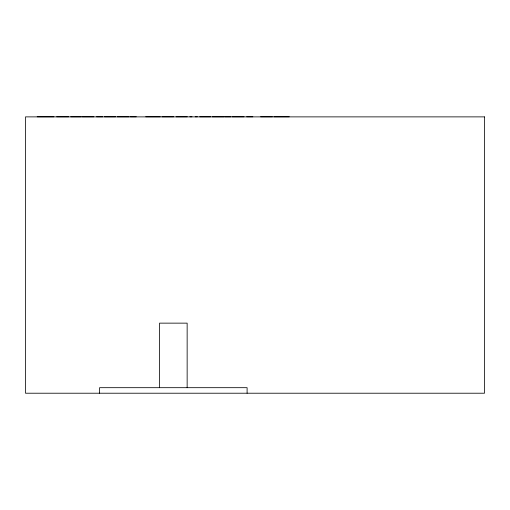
<?xml version="1.0" encoding="UTF-8"?>
<svg xmlns="http://www.w3.org/2000/svg" width="510" height="510" viewBox="0 0 510 510"><rect width="100%" height="100%" fill="white"/><g stroke="black" fill="none" stroke-linecap="round" stroke-linejoin="round"><path stroke-width="0.76" d="M37.211 116.784L53.939 116.784M56.655 116.784L68.691 116.784M70.737 116.784L81.281 116.784M82.231 116.784L93.853 116.784M96.537 116.784L102.727 116.784M104.416 116.784L115.617 116.784M117.243 116.784L129.1 116.784M130.35 116.784L136.266 116.784M145.732 116.784L160.229 116.784M162.021 116.784L173.636 116.784M176.097 116.784L187.297 116.784M189.854 116.784L191.996 116.784M195.202 116.784L197.376 116.784M199.741 116.784L210.63 116.784M212.179 116.784L224.209 116.784M225.006 116.784L230.922 116.784M232.197 116.784L244.054 116.784M246.655 116.784L252.845 116.784M260.648 116.784L272.41 116.784M273.915 116.784L289.24 116.784M247.101 393.216L247.101 387.683L99.584 387.683L99.584 393.216M187.144 387.683L187.144 323.142L159.547 323.142L159.547 387.683M484.5 116.879L25.5 116.879L25.5 393.216L484.5 393.216L484.5 116.879"/></g></svg>
